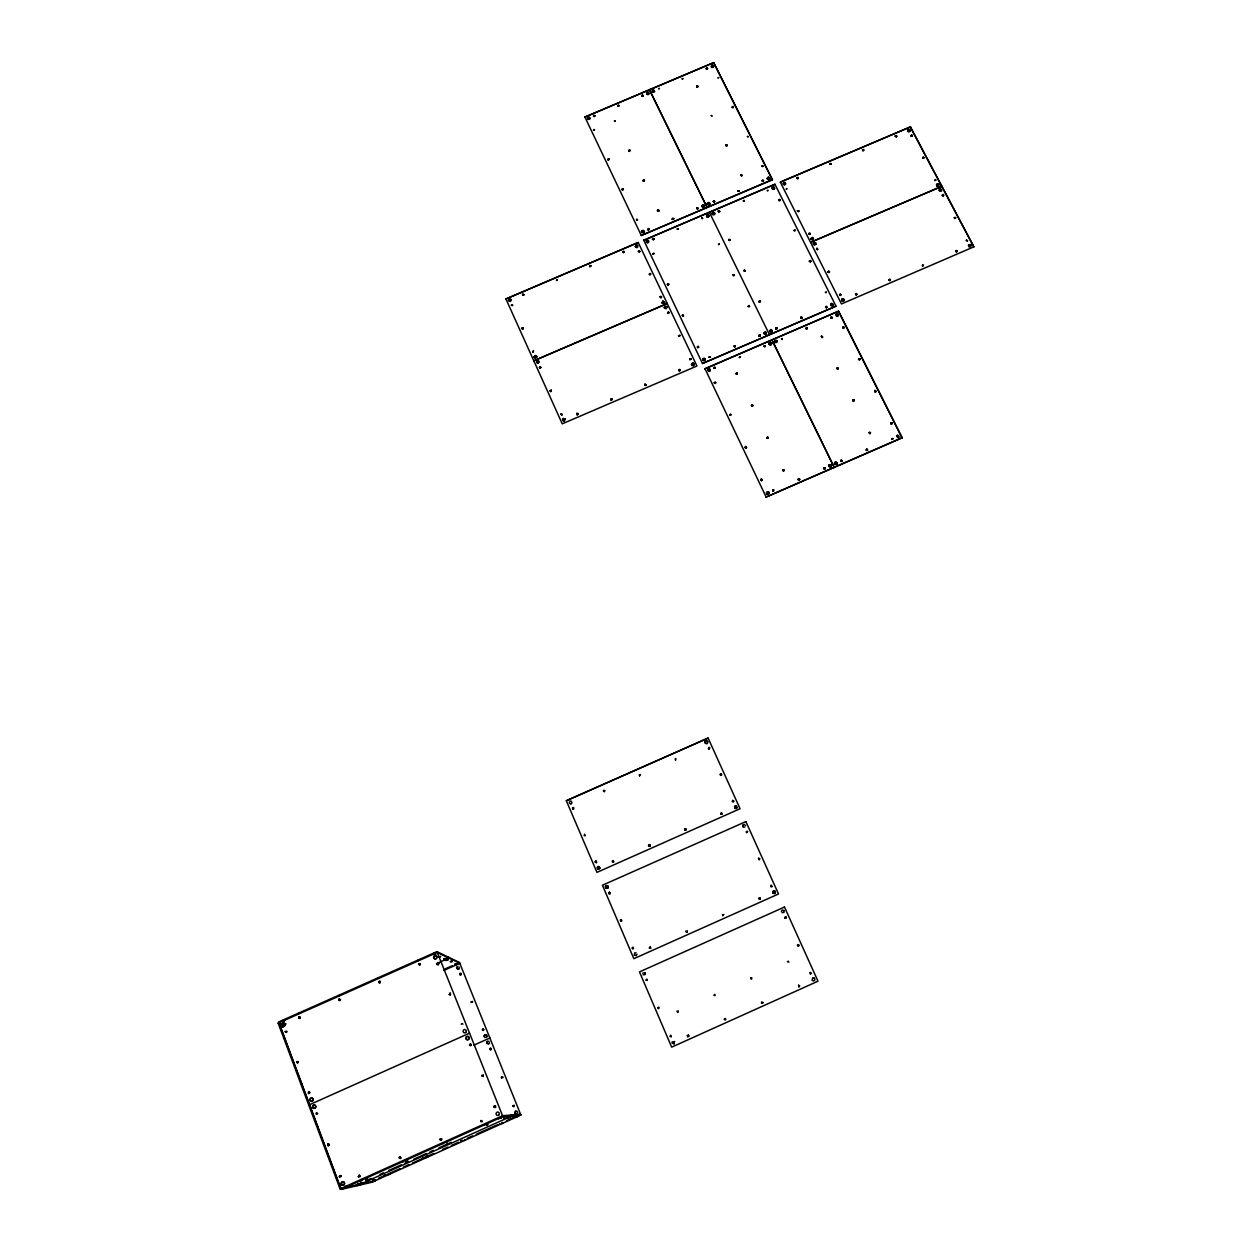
<?xml version="1.0" encoding="UTF-8"?>
<svg xmlns="http://www.w3.org/2000/svg" width="1252" height="1252" viewBox="0 0 1252 1252"><rect width="100%" height="100%" fill="white"/><g stroke="black" fill="none" stroke-linecap="round" stroke-linejoin="round"><path stroke-width="1.5" d="M486.699 1042.806L486.793 1042.008M489.97 1049.27L490.815 1048.112M494.117 1106.846L494.446 1106.001M483.585 1029.332C484.414 1032.133 480.205 1028.956 483.538 1029.207M482.443 1121.103L480.862 1120.462M483.022 1076.423L483.194 1075.139M484.133 1036.453L484.712 1035.028M456.651 967.217L456.745 968.406M437.136 964.134L437.668 963.195M400.89 1157.834L399.325 1157.161M378.605 981.881L379.7 982.898L380.295 982.084M359.95 1176.019L358.526 1176.896M338.744 999.941L339.276 998.986M300.167 1017.688L299.666 1016.765M745.816 821.609L602.447 885.227L633.856 958.688L778.525 893.975L745.832 821.5M584.762 116.765L641.306 235.486L772.437 179.819L713.734 62.6L584.809 117.093L713.734 62.6M774.925 184.263L643.669 240.321L774.925 184.263L835.992 306.177L702.466 363.503L643.638 240.024M769.385 334.503L709.43 212.386M780.325 182.135L910.454 126.875L780.325 182.135L841.454 303.954L973.868 246.847L910.454 126.875M902.16 437.746L766.146 497.06L902.16 437.746L838.574 311.153L704.939 368.808L838.574 311.153M332.766 1167.568L333.439 1169.133L332.938 1167.537M835.992 306.177L702.466 363.503M967.561 241.01C965.386 238.694 968.625 241.792 966.247 240.384M810.294 972.397L811.468 973.195L810.56 973.978M797.258 945.229L798.369 944.493L798.588 945.949M955.714 251.37C957.639 249.132 956.653 254.125 955.792 251.073M957.201 251.495C956.528 248.506 955.104 253.342 957.264 251.198M896.635 435.821L897.841 437.574M787.289 961.896L788.384 961.176L788.854 962.287M954.212 217.848C957.185 216.518 952.897 218.317 955.667 217.801M955.761 217.66L954.9 218.584L954.29 217.551M939.031 190.194C943.805 185.703 939.157 195.641 939.563 189.052M922.489 265.205C923.334 267.474 924.242 263.296 922.63 265.878M941.645 190.727L939.782 189.193M942.427 194.827C941.864 196.611 944.697 195.813 942.553 195.484M781.342 911.346L782.203 910.079L783.94 910.58M892.113 423.317C890.282 421.032 891.127 426.165 892.16 423.082M867.589 450.235L867.182 449.077L866.118 449.922M772.985 893.177L772.922 891.299M936.512 184.529C936.762 189.819 941.535 182.135 936.668 184.232C936.559 189.021 941.347 182.698 936.59 184.56M724.298 1019.175L725.393 1018.455L725.863 1019.566M922.802 157.423C925.072 157.251 920.987 159.442 924.07 157.674M869.029 432.566L869.671 433.521M870.484 432.879L869.827 433.755M837.212 463.381L836.931 464.257M713.734 995.137L715.048 995.669L714.814 994.244M853.144 399.904C852.612 403.254 855.726 398.997 853.097 400.155M888.983 280.01L889.828 279.102L890.454 280.135M890.501 279.853C888.247 282.623 890.016 277.271 890.203 280.605M825.068 468.702L824.818 467.638L823.722 468.029M722.498 914.633L722.78 915.65M828.683 465.838L828.965 464.977M746.63 832.643L747.632 831.578L746.27 831.531M834.521 462.802L834.536 464.038M858.622 358.698L859.122 360.06L859.967 358.995M910.877 135.748L911.706 134.825L912.317 135.858M859.889 359.606L859.811 358.667M910.94 135.592L912.379 135.529M855.507 294.376C857.338 291.372 856.65 297.334 855.539 294.095M837.072 367.994L837.807 369.09L838.245 367.963M896.761 135.92L895.931 137.016L895.352 135.811M895.258 136.311L896.276 135.419L896.588 136.734M687.317 1035.607L687.802 1036.719M688.882 1036.014L687.786 1036.703M685.955 930.972L686.44 932.083M832.142 317.898L831.516 316.959L830.718 317.773M839.622 294.721C841.86 292.185 840.233 297.96 839.654 294.439M798.228 479.031L798.651 480.173M721.105 812.673L720.964 814.144M799.699 479.344L798.353 479.735M677.551 1012.477L676.956 1011.115L678.381 1011.319M782.594 470.439C784.707 467.544 783.455 473.679 782.75 469.86M784.112 470.157L783.83 471.065M862.581 150.24C864.224 147.126 863.645 153.433 862.55 149.739M825.553 307.1L826.711 306.615L826.758 307.695M862.675 150.396L863.958 150.021L862.534 150.569M822.564 337.179C820.749 334.19 821.813 339.417 822.595 337.007M720.291 774.268L720.949 775.442M833.269 304.612L833.003 305.504M830.718 317.585C832.377 314.596 832.157 320.324 830.749 317.492M647.253 980.472L647.19 979.424M705.064 742.311L705.314 741.497M766.412 492.38L766.631 493.898M829.685 163.699C832.064 164.122 828.464 164.935 831.078 163.981M813.331 239.32L812.564 237.426L810.733 238.772M813.315 243.89L813.565 242.982M809.387 261.308L810.388 260.447L810.811 261.605M768.337 438.122L767.711 436.932L766.897 437.997M815.913 244.422L815.709 242.904M816.507 249.242C818.385 245.893 817.18 252.231 816.648 248.428M800.748 318.133L800.748 317.335M817.697 249.633L816.758 248.6M800.701 317.507L801.358 318.54L802.172 317.632M802.109 318.086L801.703 316.928L800.717 317.601M645.296 974.259L645.03 972.726M650.007 845.82L649.851 844.943M776.037 328.008C778.728 327.57 775.411 330.919 775.911 327.868M774.722 340.779L775.864 342.751L777.335 340.998M675.642 760.074L675.814 758.54M632.119 947.623L632.62 948.734M782.171 338.619C780.982 339.621 781.373 338.322 782.093 339.339M808.776 233.717L810.169 233.498M636.986 954.321L636.126 955.526M621.587 921.018L620.35 920.095M798.745 211.306L797.461 210.68M794.034 230.133C796.475 230.227 792.86 231.37 795.443 230.243M751.325 405.695L752.342 404.662L752.671 405.992M752.64 405.132C750.418 403.911 752.108 407.995 752.812 405.398M772.171 331.389L771.029 329.417L769.651 331.483M746.458 447.715L745.535 446.651M746.552 447.559L745.91 446.369L745.159 447.606M610.084 893.615L609.693 892.316M731.105 414.568L729.791 415.148M639.631 775.833L640.382 774.487M786.287 189.24C787.305 187.643 787.383 189.177 786.303 188.927M796.679 178.175L797.665 177.299L797.993 178.613M758.915 335.708L760.23 335.333M784.441 907.058L639.475 971.896L671.667 1047.157L817.994 981.192L784.456 906.98M735.253 346.053C732.091 345.536 737.021 348.353 734.376 345.865M774.675 188.676L773.548 187.049L772.218 188.77M748.101 306.333L748.915 305.441L749.572 306.458M605.389 886.87L605.608 886.072M607.987 887.887L607.924 886.025M778.775 200.523L778.775 199.71M740.464 356.945C738.257 357.869 740.981 355.333 739.29 357.634M778.9 200.367L780.184 199.991L778.728 200.367M737.35 373.832C735.644 370.263 736.505 376.821 737.24 372.893M785.567 184.216C785.145 179.052 780.763 186.235 785.411 184.185M714 368.119L715.346 367.525L714.235 368.135M762.218 180.757L763.595 180.538M595.404 861.36L595.357 862.237M596.578 862.534L595.921 861.047M745.253 270.901L743.97 270.275M598.847 866.541L597.47 867.041L597.361 868.591M769.683 178.895L768.572 176.955L767.132 178.692M767.273 190.57C768.274 191.102 768.603 189.412 767.382 190.711M702.732 358.948L702.779 360.185M744.048 201.071C742.999 199.537 742.937 202.151 744.017 200.57M744.142 201.228L744.126 200.398M705.361 359.512L703.874 360.92L702.654 359.277M710.385 357.039C707.896 357.665 711.308 356.476 708.929 357.352M707.74 369.543L709.242 371.515L710.26 369.465M733.187 274.814C735.44 277.381 731.637 273.28 734.376 275.393M761.795 166.046C764.362 166.187 760.433 167.032 763.204 166.328M710.307 370.702L709.508 368.792L707.756 369.81M604.763 790.638C604.919 793.658 601.727 789.527 604.559 790.435M719.039 244.015C718.382 245.376 718.053 244.296 719.274 243.983M748.101 136.828C747.475 135.576 746.787 137.047 748.195 136.687M741.043 174.967L742.092 175.859L740.824 174.936M740.918 175.092C742.984 173.089 741.372 177.753 740.918 174.779M737.804 191.118L739.228 190.758M698.726 347.352L698.1 346.413L697.348 347.399M730.213 239.695L729.603 240.587L728.82 239.915M480.862 1120.65L480.971 1121.573M719.634 211.635C719.509 208.536 716.989 212.637 719.54 211.478M571.491 801.28L570.004 801.014L569.206 802.657M680.118 370.592L678.819 369.935M502.881 1077.002L501.551 1076.673L501.489 1077.862M571.992 802.485L571.194 803.753L569.707 803.487M495.573 1107.269L495.416 1105.986M701.683 217.911C702.779 220.102 703.139 216.972 701.699 218.208M489.516 1042.728L488.624 1043.949M733.156 107.422L732.029 107.046L733.281 107.641M483.366 1075.812L481.691 1076.063M733.422 106.983C733.406 104.73 730.824 108.908 733.281 107.296M491.363 1049.223L490.127 1048.268M706.66 215.36L706.691 216.612M709.774 204.326C709.414 199.146 705.017 206.392 709.602 204.295M682.309 315.833C683.921 312.624 683.389 318.305 682.418 315.034M725.925 145.561L727.349 145.498L725.925 145.404M713.327 201.509C714.501 198.536 715.127 203.982 713.39 201.541M678.787 336.256L679.805 335.254L678.553 335.708M470.908 1045.483L470.752 1044.231M471.128 1045.31L470.908 1044.387M664.468 306.881L664.421 307.804M644.764 384.411L645.954 385.444L645.03 384.364M646.188 385.147L645.156 384.02L645.046 385.475M667.066 307.429L664.671 308.117M668.881 312.75C667.175 315.316 667.723 309.604 668.959 312.844M668.928 312.577L667.77 313.063M698.084 208.661L696.816 208.051L698.209 208.161M484.148 1035.639L484.696 1037.438M486.402 1037.392L486.965 1036.359M713.468 66.904C712.138 61.191 709.618 70.55 713.468 66.544M470.987 1001.756L472.567 1001.725M472.473 1001.897L471.19 1002.476M677.144 229.163C679.476 227.723 676.127 229.163 678.49 229.1M439.968 1139.226L441.674 1138.741M660.101 296.708L661.244 297.46M718.742 77.734C717.177 78.375 717.85 77.499 718.585 77.608M441.533 1139.883L441.549 1138.772M661.525 297.006C660.32 299.932 659.538 294.736 661.385 296.787M661.494 297.46L661.51 296.818M667.472 284.094C668.646 286.974 669.022 281.794 667.441 284.548M711.339 115.654C712.388 116.859 712.529 115.184 711.199 115.638M696.66 86.169L697.254 87.374L698.021 86.278M696.628 86.67C697.536 83.9 698.569 88.438 696.613 86.498M697.99 86.607L696.879 86.231M652.793 254.093C655.172 251.777 651.76 255.674 654.029 253.389M650.57 273.75L649.209 274.266L650.492 273.891M650.602 274.564C649.052 270.886 649.256 277.334 650.617 273.922M706.128 68.375L707.537 68.484L706.284 68.844M461.221 1024.261L462.098 1023.432L462.943 1024.214M644.107 232.199L644.154 231.26M400.499 1156.832L399.138 1157.615L400.264 1158.616M649.084 229.648C648.192 226.111 647.127 231.886 649.052 229.351M456.651 967.639L457.919 966.325M657.566 211.056L657.613 210.086M657.503 210.712C658.928 207.722 658.975 213.482 657.488 210.586M652.48 239.257L653.262 238.365L653.92 239.21M610.757 399.623L611.758 398.84M653.904 239.085L653.325 239.993L652.464 239.148M644.404 180.413C643.528 182.948 642.495 178.973 644.404 180.241M636.532 219.335C638.27 221.76 637.143 217.519 636.548 220.149M635.359 246.378C637.847 241.652 638.504 250.979 635.343 246.409M641.603 231.041L641.65 232.293M682.152 78.641C683.733 79.33 683.122 77.546 682.168 79.142M659.366 88.36C658.192 89.909 658.317 88.172 659.303 88.563M578.095 414.381L577.062 413.238L576.969 414.709M622.76 251.589L622.807 252.388M643.012 180.773L643.763 179.693L644.436 180.726M642.996 95.841L641.791 95.59L643.105 95.543M643.137 95.528L642.558 96.451L641.775 95.747M628.645 150.788L629.913 150.412M646.595 93.43C649.365 89.612 649.475 97.359 646.658 93.697M621.978 189.49L623.355 189.271L621.994 189.521M360.044 1176.457L359.793 1175.565M339.276 1176.238L340.215 1175.393M341.186 1176.426L339.323 1176.723L341.029 1175.738M590.678 265.847L589.535 266.707L590.772 265.878M590.725 266.222C589.301 263.374 589.567 268.648 590.725 265.706M327.742 1144.516L327.836 1145.439M329.401 1144.97L328.227 1145.799L327.852 1144.312M617.627 106.06L618.363 104.965L619.036 106.013M380.123 981.318L378.793 982.382M614.513 121.381C615.28 119.409 615.89 122.414 614.419 120.74M618.989 105.669C616.25 107.249 620.288 104.73 617.627 105.888M608.942 158.926L607.721 159.614L608.988 159.239M609.035 159.067L608.535 160.303L607.674 159.458M533.493 351.17C532.163 353.753 533.524 349.105 532.773 352.375M593.573 130.177C594.7 128.267 594.95 131.225 593.526 129.848M534.088 356.851L535.527 355.458L536.764 357.102M536.685 356.836L535.261 358.244L534.025 356.601M536.482 361.531L537.984 363.487L538.97 361.437C535.95 358.432 536.169 365.662 538.97 362.423M340.278 999.863L338.635 1000.129M587.438 117.657L587.501 118.893M589.911 118.799C588.565 113.103 586.186 122.414 589.864 118.471M973.868 246.847L910.392 127.203M523.837 294.956L522.992 293.766L522.585 295.143M521.849 328.478L522.6 327.601L523.305 328.619M309.886 1092.855L308.305 1093.481L308.947 1091.854M511.082 300.214L509.94 301.325L508.437 300.308L509.595 298.868L511.16 300.151M512.819 305.316C509.877 304.424 514.384 306.63 511.379 305.191M285.331 1031.21L285.972 1032.43M298.712 1017.297L299.823 1018.299M300.104 1017.923L299.447 1016.702M799.026 986.842L799.715 985.856L798.541 985.277M809.997 972.616L810.169 973.821M814.911 979.972L813.737 980.958L812.36 980.363M798.729 945.808L798.713 944.744M781.968 912.63L784.002 912.379L783.955 910.501M750.715 977.968C751.184 981.318 753.015 976.763 750.856 977.812M786.053 917.043L784.863 918.029M687.332 1035.639L688.381 1035.169M771.842 886.745L771.623 885.274M671.307 1036.687L670.509 1035.341M671.995 1042.008L674.546 1041.617M742.999 824.99L743.062 826.868M642.542 973.164L645.062 972.773M734.58 807.978L735.941 808.604L737.052 807.587M633.559 948.453L632.964 947.107M650.758 948.187L650.383 946.888M896.588 436.056L897.355 435.086M684.734 828.934L684.922 830.139M684.656 829.215L685.861 828.871M899.265 436.729L898.795 437.527M686.033 829.966L685.83 828.761M720.385 774.08L720.416 775.035M512.804 1105.657L514.275 1105.438M892.191 423.63L891.001 424.193L891.158 422.722M516.732 1113.873L517.718 1112.621L517.06 1111.197M609.536 892.347L608.722 893.474M494.29 1106.173L494.29 1107.284M968.61 244.75L969.643 246.707L971.067 245.251M870.312 433.458L870.312 432.363L869.201 432.488M705.158 741.951L705.893 741.043M649.913 846.008L649.71 844.803M824.974 468.874L824.958 467.778M612.338 861.329L613.355 860.86M613.762 861.814L612.557 862.158L612.525 860.907M874.96 390.436L875.164 392.032L875.977 391.406M837.134 463.725L836.383 464.68M605.483 886.494L606.563 885.493L607.971 886.103M842.252 460.877L841.234 460.11L840.937 461.456M501.395 1077.847L502.881 1077.643M799.527 478.827L799.402 480.064M639.287 774.659L639.49 775.864M440.266 1138.772L440.266 1139.899M922.567 265.048L922.458 266.019M853.019 400.03L853.332 401.36M481.691 1075.374L483.303 1075.155M597.345 867.464L598.112 866.65M597.501 868.825L599.974 868.434M585.216 835.522L584.418 834.176M859.842 359.512L858.496 359.23L859.874 359.074M489.047 1041.351L487.498 1041.148L486.793 1043.182M935.807 180.131C933.538 181.978 935.494 177.925 935.776 180.272M837.369 367.759L837.212 369.23L838.386 368.651M400.969 1158.037L399.31 1158.303M773.329 489.642L772.86 491.019M572.649 807.697L573.087 809.183L573.228 807.524M844.051 327.68C842.001 330.262 843.05 324.565 844.051 327.774M760.856 479.36L761.592 480.486M472.317 1002.304L472.317 1001.303M461.331 974.338L460.188 974.76M450.548 994.542L449.546 993.196M841.86 299.15L841.704 300.683M821.281 336.272L822.501 337.07M922.583 157.705L923.585 156.985L924.007 157.987M768.352 437.887L767.382 438.31M829.497 271.543C829.184 274.532 827.134 269.962 828.167 272.388M826.304 292.498C825.35 291.09 824.912 293.86 826.336 292.092M807.149 328.744C806.789 325.661 804.911 330.418 807.18 328.478M769.26 342.892L769.01 344.112M418.825 963.774L419.608 965.167M782.218 339.464L782.297 338.51M810.811 238.459L813.284 238.365M759.056 335.098L758.978 336.068M766.38 334.096L766.067 332.328L764.174 332.625M769.62 330.512L772.124 330.418M810.529 260.823L809.465 261.371L810.733 261.48M810.858 260.964L810.232 262.044L809.402 261.026M764.033 346.068C767.085 344.895 762.625 347.665 765.16 345.755M775.943 328.713L777.179 328.243M308.352 1092.213L309.119 1093.653M759.213 301.028L759.072 301.826M734.204 345.693L734.595 346.914L735.347 345.943M810.122 233.874C807.947 231.182 810.733 236.487 808.808 233.592M810.107 234.171L810.247 233.373M797.446 210.993L798.792 210.931L797.54 210.837M748.101 306.521L749.557 306.286M829.653 164.028L830.608 163.308L831.046 164.309M697.333 346.867C700.071 344.848 696.3 349.324 698.616 347.242M797.962 177.815L796.71 178.003L797.884 178.426M691.746 363.581L691.62 365.115M798.134 177.8L797.524 178.895L796.695 177.862M691.589 364.129L692.982 363.049L694.093 364.035M296.536 1062.369C301.028 1063.245 294.58 1059.661 297.616 1062.917M702.748 359.199L704.156 358.119L705.361 359.434M705.283 359.84L702.951 360.2M286.896 1031.867L286.019 1032.399M733.062 274.657L733.39 275.69L734.329 275.049M680.086 370.326C678.068 372.486 679.257 367.791 680.133 369.966M778.76 200.023L779.527 199.271L780.152 200.132M682.434 315.316L683.623 316.114L682.559 315.175M728.805 239.695L730.151 239.648M730.088 240.321L730.213 239.523M709.774 204.013L708.397 205.125L707.208 203.481M713.374 201.337L714.72 201.275M706.66 215.673C708.507 211.948 710.526 218.709 706.864 216.58M712.185 213.325C713.906 210.539 716.222 215.532 712.967 214.89C710.025 213.294 715.002 210.539 714.767 213.857M714.673 213.857L712.216 213.951M664.515 302.561L662.214 302.921M718.272 211.165L719.524 210.962M664.499 307.147L665.876 306.051L667.081 307.382M707.302 203.481L709.759 203.387M653.857 239.257L652.511 239.304M560.771 414.349L562.038 414.146L561.757 415.226M562.617 419.483L563.619 418.418L564.949 419.107M641.634 231.338C645.03 227.285 643.638 236.581 641.509 231.354M550.097 390.718L551.162 390.139L551.365 391.36M658.802 211.15L658.865 210.18M638.442 251.355L639.678 251.167M639.756 251.527L639.036 252.262L638.363 251.417M540.786 367.478L539.659 367.806M622.792 251.871L623.699 251.183L624.2 252.168M624.106 252.043L622.87 252.247M534.181 356.538L536.232 355.944M536.607 357.164L535.183 357.978L534.025 356.93M644.357 180.57L643.121 180.773M521.896 328.306L522.851 327.899M523.179 328.525L521.834 328.572M508.609 299.932L510.659 299.353M511.505 305.3L512.459 304.893M523.759 294.674L522.428 294.658L523.884 294.783M607.752 159.442L608.848 159.129M649.068 93.603L646.83 93.963M593.495 115.888L594.81 115.826L593.495 116.373M297.835 1013.885L298.68 1013.431M339.433 995.481L338.619 995.903M762.562 1003.275L762.844 1002.461M670.743 1035.357L669.914 1036.515L671.275 1036.656M785.098 916.996L784.988 918.139M772.922 891.377L774.644 890.798L775.567 892.41M774.362 893.725L775.317 893.052M759.182 897.997L760.027 899.374M760.199 899.265L760.152 897.981M512.741 1106.095L513.946 1106.737L514.196 1105.438M516.043 1110.9L514.869 1113.059M515.339 1111.228L514.76 1112.668M645.062 974.557L643.012 974.87M687.051 932.083L687.332 930.768M758.571 858.23L758.79 859.686M650.617 948.343L649.35 947.967M734.533 806.319L735.847 805.74M736.88 807.916L735.941 808.495M441.659 1139.868L440.031 1139.711M742.999 825.099L744.33 824.411L745.613 825.725M359.934 1176.677L358.369 1176.723M489.329 1043.479L487.153 1043.777M491.347 1049.426L490.315 1049.692M733.625 801.53L732.389 801.562M721.934 814.129L721.7 812.673M733.5 801.781L733.609 800.576M621.728 920.862L620.976 919.594M607.94 887.809L605.905 888.137M648.63 845.069L649.741 844.897M649.553 844.803L648.489 845.663L649.882 845.914M721.528 775.27L721.105 773.767M329.229 1145.408L327.821 1145.627M613.558 862.237L613.308 860.781M458.545 969.126L459.343 967.154M459.875 973.508L461.096 973.383L460.971 974.635M460.126 973.399L460.11 974.698M675.235 758.696L675.47 760.152M450.391 994.698L450.391 993.29M437.339 963.257L437.292 964.556M438.388 964.635L438.654 963.602M585.075 835.679L584.058 835.6M418.684 963.711L420.187 963.743M420.171 964.822L418.512 964.369M572.555 807.947L573.479 807.681M891.581 438.576L892.942 438.873L891.565 439.045M896.745 435.743L898.686 435.446M834.661 462.724L836.305 462.019L837.165 463.271M830.968 466.996L831.469 465.525M298.649 1017.062L299.635 1016.749M841.062 460.22L840.828 461.299M869.06 432.629L870.218 433.364M866.431 449.202C865.461 451.831 869.498 449.515 866.494 450.344M768.838 493.617L766.897 493.93M772.969 489.782C772.155 493.241 775.833 489.016 772.953 490.002M875.711 391.876L875.148 390.389L874.976 392.001M798.291 479.078L799.668 479.375M767.022 437.464L768.071 437.292M768.258 438.059L767.194 438.466M842.706 327.32L843.989 327.429M745.363 446.526L745.409 447.887L746.458 447.496M943.523 195.875L943.351 194.42L942.318 195.484M832.095 317.773L830.812 317.664M855.805 293.641L855.852 294.721L856.884 294.564M769.244 343.158C771.623 340.075 772.625 346.726 769.323 344.441M774.878 340.747L777.038 340.669M802.047 317.977L800.873 318.008M941.551 190.695L939.125 190.21M830.765 304.033C834.599 301.607 832.283 308.915 830.577 304.705M942.443 194.983L943.758 195.249M715.659 383.034L714.376 382.924M772.014 331.42L770.418 332.14L769.557 330.559M737.272 373.738L736.223 373.91M813.205 239.304L810.873 239.116M693.718 365.568L694.187 364.097M815.772 244.422L813.346 243.921M702.92 358.917L705.267 359.121M760.418 301.826L759.135 301.716M709.055 356.82L710.4 357.29M707.928 369.512L710.087 369.434M710.119 370.733L708.538 371.202L707.662 369.872M646.048 385.068L645.015 385.225M895.383 135.983L896.635 136.092M910.141 131.21L907.841 131.022M679.992 370.498L678.96 370.655M745.175 270.776C743.297 272.999 746.067 267.834 743.907 270.948M664.655 306.865L666.987 307.053M562.79 419.185L564.699 418.888M576.906 413.348L577.328 414.835L578.033 413.598M577.814 414.428L577.078 414.553M763.548 180.883L762.296 180.789M769.526 178.864L767.241 178.676M667.582 284.22L668.599 284.063M660.227 296.818L661.244 296.661M774.534 188.645L772.421 188.739M678.381 228.96L677.222 229.006M714.642 201.635L713.483 201.682M706.832 215.391C711.011 213.137 707.771 220.446 706.566 215.673M761.873 166.203L763.031 166.156M738.977 191.384C736.552 189.318 740.715 192.276 737.804 190.993M622.886 251.715L624.138 251.824M643.904 232.183L641.807 232.262M648.959 229.507L647.816 229.554M639.662 251.683L638.41 251.073L639.788 251.308M652.621 238.944L653.779 238.897M536.732 361.499L538.61 361.186M439.202 957.076L440.767 956.403L439.264 957.107M641.807 231.057L644.091 231.244M523.665 294.83L522.804 295.081M713.296 66.826C709.493 68.938 712.122 62.772 713.546 66.591M447.371 958.359L445.117 959.455M587.658 117.704L589.911 117.891M589.708 118.737L587.626 118.83M447.934 959.893L446.463 960.503L447.981 959.83M454.664 964.322L456.135 963.68L454.711 964.353M284.345 1021.006L283.75 1021.022M343.799 1188.367L346.851 1187.021L343.956 1188.336M362.36 1180.057L360.733 1180.746L362.391 1180.026M365.709 1179.65L367.352 1178.93L365.913 1179.587M358.26 1185.018L361.202 1183.719L359.84 1184.251M355.991 1185.221L362.125 1182.467L361.343 1183.015M362.47 1183.422L359.621 1184.658L360.905 1184.173M362.986 1183.453L361.108 1183.969M375.71 1180.37L372.345 1181.606L374.191 1181.09M372.893 1181.606L373.691 1181.215M798.573 985.23L798.839 986.811M812.877 978.031L812.125 980.066M812.517 978.282L814.019 978M798.604 945.902L797.602 945.98M671.995 1043.166L674.296 1043.745M673.983 1043.98L674.515 1041.586M762.562 1003.243L761.576 1003.259M494.352 1106.001L495.682 1106.142M495.526 1107.441L494.352 1107.457M687.207 931.911L686.237 931.926M771.013 885.289L770.716 886.619L771.858 886.651M759.166 898.075L760.152 898.06M775.066 893.333L773 893.099M316.553 1112.84C314.002 1115.188 320.058 1114.092 316.6 1112.778M758.571 858.324L759.792 858.622L759.401 859.686M469.688 1044.246L470.862 1044.246M484.602 1034.997L486.496 1034.997M486.496 1037.407L484.602 1037.423M327.852 1144.156L329.354 1144.5M607.674 888.091L606.61 888.404M608.613 893.192L609.896 893.693M620.632 919.829L621.43 919.704M721.512 775.16L720.557 775.176M418.857 963.555L420.343 964.165M595.592 861.298L596.562 861.266M596.515 862.456L595.248 861.736M649.725 846.07L648.614 845.945M297.647 1062.838L298.148 1061.649M732.67 800.341L732.389 801.671M685.861 830.029L684.907 830.045M458.983 968.97L457.794 969.251M721.919 814.019L720.808 813.894M707.38 743.438L705.361 743.218M708.82 747.522L708.538 748.852M709.477 749.072L709.227 747.46M286.238 1032.337L286.739 1031.147M720.526 774.065L721.637 774.174M380.107 982.726L378.761 982.538M571.46 803.44L570.396 803.753M705.58 741.356L707.004 741.137M829.513 464.539L828.808 466.511L830.702 466.949M829.184 464.946L831.359 465.196L830.655 467.168M835.24 462.051L834.724 464.32M841.015 460.439L842.205 460.705M836.727 464.273L834.771 464.101M504.274 1117.676L503.57 1118.02L505.166 1117.3M760.981 479.438L762.045 479.547M761.779 480.658L762.155 479.485M782.86 469.954L784.034 470.204M768.603 493.867L767.226 494.086M507.076 1117.692L508.641 1117.003L507.076 1117.707M858.716 358.823L859.623 358.792M746.317 447.621L745.409 447.653M752.546 405.867L751.638 405.898M837.165 368.119L838.324 368.37M759.182 335.239L760.089 335.207M766.146 334.065L764.049 333.627M771.764 331.655L769.855 331.483M800.936 317.319L802.141 317.726M840.828 295.206L839.622 294.611L840.89 294.517M842.064 299.181C844.943 297.6 844.521 302.765 841.939 300.683M832.799 305.457L830.874 305.3M769.495 342.923L771.592 343.361M775.113 340.497L776.772 340.45M806.883 328.713L806.006 328.525M890.25 280.323L889.045 279.9M967.514 240.853L966.278 240.259M968.766 244.813L970.879 245.235M821.375 336.412L822.423 336.491M516.043 1117.128L517.452 1116.221L516.403 1116.721M561.851 414.897L560.802 413.942L562.195 414.475M749.306 306.646L748.414 306.677M759.338 301.169L760.371 301.262M828.261 271.434L829.419 272.185L828.198 272.107M691.996 363.596L692.998 363.299M813.784 243.044L815.428 242.982M896.51 136.531L895.321 136.155M729.791 240.243L729.055 240.181M657.769 210.258L658.943 210.837L657.629 210.899M281.465 1021.037L284.267 1020.004L282.31 1020.99M346.46 1186.223L344.91 1186.959M357.853 1184.955L359.637 1184.47M299.04 1013.494L297.929 1013.901M435.18 954.681L435.821 954.603M445.102 959.157C449.218 958.046 440.172 961.27 446.792 958.422M358.776 1183.766L358.025 1184.142L358.948 1183.813M507.827 1116.44L507.436 1116.549M508.844 1116.299L509.736 1115.845L507.733 1116.784M508.547 1116.596C505.745 1118.02 512.976 1114.546 509.235 1116.393M373.456 1181.137L372.533 1181.544M426.369 1156.582L427.323 1156.206M509.877 1117.254C513.289 1115.782 505.542 1118.834 509.235 1117.238M434.381 953.461C438.231 951.395 430.015 954.838 433.99 953.617M451.252 962.068L452.113 961.786M361.405 1179.494L361.186 1179.587M346.867 1187.35L345.881 1187.757L346.647 1187.444M443.067 1143.639L443.318 1143.608M483.742 1125.329L484.665 1124.938L483.945 1125.298M352.501 1186.035L353.487 1185.644L352.72 1185.941M446.948 1143.029L447.183 1142.982M357.994 1183.876L358.291 1183.797M508.468 1117.3C504.666 1119.163 512.647 1115.391 508.797 1117.269M512.882 1116.158L513.93 1115.72L513.054 1116.142M374.614 1179.979L372.673 1180.777L373.894 1180.307M499.485 1123.56L499.673 1123.545M502.115 1122.449L502.287 1122.434M516.622 1116.581L518.798 1115.876L517.577 1116.487M437.277 952.443L278.132 1023.15L340.075 1188.915L502.584 1115.72L520.675 1114.28M341.217 1189.4L502.913 1116.565L520.895 1115.062L459.5 962.538L436.948 951.63L278.633 1021.976L341.217 1189.4L371.734 1182.279L520.895 1115.062M365.694 1180.855L371.046 1178.445M379.966 1174.423L383.535 1172.827M388.887 1170.417L401.36 1164.783M404.928 1163.186L408.496 1161.574M413.849 1159.164L426.337 1153.546M429.905 1151.934L433.474 1150.322M438.826 1147.912L451.299 1142.293M508.375 1116.581L511.943 1114.984L512.271 1115.782L357.086 1185.691L356.789 1184.877M370.686 1181.825L371.734 1182.279M378.542 1178.288L384.004 1175.847M387.416 1174.282L399.983 1168.664M403.394 1167.083L408.856 1164.657M412.409 1163.061L433.708 1153.468M442.457 1149.477L447.903 1147.067M451.346 1145.486L458.545 1142.262M467.325 1138.287L472.755 1135.861M476.292 1134.265L497.592 1124.672M506.387 1120.681L511.802 1118.271M515.261 1116.69L520.582 1114.28M309.557 1104.718L469.547 1033.15M473.851 1045.154L489.97 1038.002M445.133 958.875L448.67 957.295L448.983 958.077L436.604 963.571M445.227 968.891L452.363 965.715M455.931 964.118L459.5 962.538M443.74 970.425L459.907 963.336L437.151 952.381M500.675 1117.989C503.226 1116.925 498.437 1118.991 500.863 1117.973M402.502 1161.919C400.061 1163.077 404.928 1160.823 402.362 1162.044M367.838 1182.451L367.712 1182.561M566.358 800.779L708.116 738.07L740.057 808.729L596.969 872.378L566.295 800.67L708.116 738.07M427.12 1156.238L426.243 1156.676M374.411 1180.886L375.694 1180.37M345.098 1186.739L346.162 1186.301M510.472 1116.987L509.439 1117.488L510.284 1116.768M505.808 298.696L562.242 423.833L696.941 366.007L638.223 242.481L505.886 298.978L638.223 242.481M772.453 179.506L641.306 235.486M361.171 1182.983L362.016 1182.639M338.4 995.982L339.464 995.418M283.5 1021.053L284.908 1020.552M785.145 918.279L786.131 918.264L786.084 916.965M646.486 979.174L645.86 980.316M470.658 1045.796L469.343 1045.091M677.739 1012.43L678.349 1011.287M328.055 1144.031L329.245 1144.281M482.004 1121.839L480.752 1121.369M516.81 1113.873L515.965 1113.998M359.136 1175.19L358.526 1176.692M735.472 805.74L734.58 808.088M744.783 827.181L743.062 826.758M609.708 893.803L608.769 893.568M437.543 963.148L438.513 963.289M438.31 964.807L437.058 964.306M339.12 998.955L340.45 999.675M339.683 1000.692L340.45 999.91L339.339 998.893M621.399 921.128L620.46 920.893M450.313 994.87L449.186 994.558M633.23 948.719L632.401 948.578M649.991 946.888L649.381 948.03M634.388 955.088L636.157 955.573M707.067 743.625L705.643 743.485M866.556 449.327L867.448 449.531M841.688 461.487L840.968 461.237M767.116 491.848L768.775 492.224M855.93 293.829L856.916 294.157M826.633 307.522L825.757 307.335M693.389 365.474L691.777 365.13M564.01 420.969L564.887 418.872M853.269 400.045L854.161 400.249M891.095 422.973L892.003 423.16M869.357 432.394L870.437 432.926M817.572 249.445L816.586 249.101M340.075 1188.915L371.578 1181.45M875.101 390.64L875.915 391.047M611.352 399.951L611.884 398.684M853.567 401.156L854.365 400.327M898.2 437.574L896.573 436.15M835.553 462.176L837.056 462.943M829.826 464.664L831.328 465.415M836.07 464.555L835.037 464.335M830.342 467.043L828.73 465.963M708.679 748.852L709.743 747.741M596.202 862.706L595.404 862.331M598.425 866.462L600.115 867.777M598.894 869.436L597.814 869.17M609.286 892.269L610.068 892.645M773.861 890.798L774.957 891.064M458.279 969.283L457.418 969.158M460.705 974.854L459.766 974.322M379.356 981.098L380.389 981.678M299.4 1018.471L298.618 1018.158M286.207 1032.43L285.065 1031.648M482.849 1029.034L483.679 1029.363M490.815 1049.755L489.876 1049.254M308.759 1091.854L309.729 1092.198M359.371 1175.19L358.416 1176.489M278.93 1022.79L340.732 1188.586M282.529 1023.369L286.113 1023.948M278.132 1023.15L285.331 1024.308M739.462 357.462L740.464 356.679M714.407 368.229C717.146 367.822 712.795 365.662 714.235 368.385M532.71 352.125L533.43 350.904M540.207 366.539L540.911 367.556M563.713 421.22L562.461 419.577M706.629 740.918L707.599 741.575M709.43 747.632L708.444 748.68M735.847 805.631L737.131 806.945M636.11 952.803L634.623 952.975L634.42 955.135M725.033 1020.098L724.298 1019.144M437.981 963.07L438.779 963.649M450.329 993.227L449.296 994.604M516.059 1113.983L514.979 1113.419M637.487 245.486L635.86 245.548L635.468 247.02M775.207 342.25L776.866 342.203L777.242 340.685M557.109 279.932C556.17 280.041 556.248 281.465 557.171 279.759M737.099 373.018L735.988 373.878M690.775 358.729L689.915 359.856L691.057 358.917M693.326 363.111C696.081 364.535 691.37 367.665 691.495 364.191M824.786 467.872L823.597 468.577M799.355 478.921L798.228 479.798M551.224 390.389L550.332 391.532M747.366 831.359L746.302 832.502M722.78 915.588L723.859 914.429M813.988 978.047L814.833 978.845M688.365 1035.138L688.897 1036.03M339.605 1177.099L340.967 1175.972M785.333 183.011C780.669 181.274 785.395 188.207 785.536 182.964M769.464 177.706C764.8 175.953 769.542 182.902 769.651 177.659M838.089 314.44C833.676 312.468 837.51 319.636 838.433 314.753M704.047 205.453C699.665 203.732 703.843 209.929 704.219 205.422M628.66 150.788L629.975 150.24M672.387 219.116L673.67 218.756L672.308 219.272M760.387 300.981L759.135 301.998L760.48 301.419M892.77 438.529L891.627 439.436L892.942 438.45M648.974 228.991L647.738 229.695M758.931 335.614L760.387 335.833M646.595 242.168C651.04 243.937 646.893 237.598 646.439 242.199M652.855 253.953L654.123 253.53M635.609 246.988L637.487 247.145L637.691 245.408M668.787 312.343L667.551 313.063M679.82 335.52L678.662 336.397M823.8 468.686L824.833 469.015L823.691 468.53M768.509 491.77L769.072 492.85M562.743 420.515L564.402 421.11L565.075 419.154M759.213 899.359L758.9 898.545M572.508 808.792L573.666 809.027L573.745 807.806M762.844 1002.508L761.529 1001.976L761.576 1003.29M605.968 888.216L605.342 887.167M486.402 1034.966L487.059 1035.999M339.934 1186.724L338.995 1184.846M286.098 1042.227L286.082 1042.9M279.869 1025.404L279.838 1026.624M778.791 200.226L779.558 200.899L780.168 199.819M795.364 230.384L793.987 230.775M841.751 300.402C845.366 304.173 843.598 294.94 841.61 300.37M838.292 314.721C834.348 311.122 837.087 319.714 838.324 314.44M825.647 307.178C827.603 309.51 826.586 303.829 825.616 307.46M652.089 91.412C656.377 94.025 653.028 86.607 652.026 91.459M728.93 240.368L728.805 239.398L730.213 239.821M774.941 342.297L774.644 341.092M769.135 344.159L770.59 345.161L771.717 343.424M760.23 335.066L759.964 336.397L758.994 335.786M765.316 345.615L764.862 347.007L764.002 345.99M630.006 150.569C627.909 148.096 629.287 153.683 630.022 150.396M672.293 218.975L673.091 219.648L673.67 218.584M664.499 307.835L665.954 308.821L667.05 307.1M678.553 335.974L679.977 335.833M282.717 1027.25L282.295 1026.327M610.757 399.545C613.292 401.814 611.023 396.43 610.804 399.795M510.816 299.291L510.362 301.497L508.531 300.621M523.086 327.836L522.866 329.166L521.787 328.4M536.419 355.912L536.764 356.757M551.303 390.264L550.88 391.641L549.988 390.64M707.583 741.434L707.912 742.608M705.377 743.359L705.048 742.186M301.607 1083.653L302.014 1085.061L301.356 1083.637M317.413 1126.612L317.413 1125.783M280.166 1027.376L280.745 1028.174L280.667 1027.109M713.75 62.944L772.437 179.819M838.543 311.435L902.113 437.981M704.923 368.558L766.146 497.06M436.948 951.63L502.913 1116.565M910.282 130.631L908.733 129.66L907.669 131.053M829.466 271.84L828.636 270.995L828.01 272.075M842.612 327.555L844.083 327.32M833.222 304.549L831.344 303.344L830.655 305.3M810.78 238.803L812.298 240.102L813.424 238.381M798.823 210.633L798.432 211.823L797.43 210.852M762.233 180.617C763.923 183.481 763.266 177.627 762.233 180.93M775.833 328.822L776.397 327.586L777.242 328.603M763.939 333.298C767.21 337.868 766.271 328.04 763.939 333.58M696.832 208.568C698.663 206.298 697.693 211.181 696.769 208.223M643.152 95.7L642.323 94.839L641.76 95.934M768.978 492.302L769.088 493.194M673.686 218.881L672.84 218.036L672.261 219.116M731.121 414.819L730.245 413.989L729.697 414.991M668.818 284.048L668.286 285.284L667.426 284.439M664.515 308.117L664.389 307.194M662.058 302.921L663.044 300.887L664.53 302.827L662.23 303.203L662.746 301.262L664.624 302.514M623.418 189.428L622.557 188.582L621.994 189.662M621.947 189.349L622.807 190.194L623.371 189.13M594.856 115.982C592.9 113.134 593.996 118.971 594.81 115.654M539.377 367.352C541.506 370.123 540.175 364.52 539.455 367.603M282.905 1027.282L282.201 1025.967M807.29 328.415L806.632 327.398L805.818 328.462M719.681 211.463L718.695 212.026L718.225 211.04M715.784 382.502L714.329 382.987M649.178 93.634L648.004 92.022L646.595 93.743M624.153 251.699L623.574 252.779L622.713 251.762M771.889 339.793L834.27 467.465L771.889 339.793M810.607 242.325L941.864 186.298L810.607 242.325M341.295 1183.703L341.968 1185.362L341.389 1183.688A1.722 1.612 -74.1 0 0 343.94 1184.783A1.722 1.612 -74.1 0 0 343.627 1181.857A1.722 1.612 -74.1 0 0 341.373 1183.688L341.452 1183.766M968.453 245.032L968.891 246.785L970.785 246.487L970.503 244.453L968.532 245.048M907.778 130.098C908.514 135.67 912.254 127.015 907.778 130.098M657.801 1007.641C658.427 1010.88 660.43 1005.7 657.801 1007.641M762.218 479.845C760.512 482.693 760.7 477.153 762.202 479.876M772.187 187.534C773.094 193.121 776.569 184.404 772.187 187.534M714.36 382.627C715.455 385.647 716.144 380.139 714.36 382.627M689.633 358.792L691.026 359.277L689.633 358.792M704.344 206.345C700.838 210.446 702.184 201.134 704.344 206.345M725.957 145.06C726.238 148.409 728.554 143.401 725.957 145.06M707.552 68.829C705.439 71.004 706.77 65.683 707.552 68.829M646.392 240.963C647.44 246.581 650.821 237.849 646.392 240.963M654.608 91.349C651.463 95.168 652.198 87.108 654.608 91.349M912.348 135.701L910.877 135.92L912.317 135.685M813.55 243.279C813.941 248.788 817.885 240.306 813.55 243.279M377.807 978.328L379.387 977.718L377.807 978.328M417.636 960.628L419.185 960.034L417.636 960.628M443.631 959.079L445.117 958.469L443.631 959.079M444.945 960.206L447.668 959.095L445.133 960.081M450.36 961.614L451.815 961.02L450.36 961.614M455.024 964.916L457.653 963.837L455.024 964.916M373.597 1180.135L372.564 1180.62L373.581 1180.135M406.086 1161.449L407.667 1160.761L406.18 1161.402M384.223 1175.503L385.741 1174.846L384.223 1175.503M388.605 1174.533L390.092 1173.875L388.605 1174.533M422.534 1158.241L424.021 1157.584L422.534 1158.241M426.431 1157.49L427.902 1156.848L426.525 1157.443M486.433 1125.251L487.983 1124.578L486.543 1125.204M460.752 1141.026L462.223 1140.384L460.752 1141.026M498.562 1118.646L501.426 1117.394L498.562 1118.646M464.163 1140.478L465.634 1139.836L464.273 1140.431M501.817 1123.514L503.273 1122.888L501.817 1123.514M512.772 1117.16L514.243 1116.502L512.772 1117.16M518.469 1115.125L517.608 1115.548L518.485 1115.094M667.285 303.516L533.79 360.811L667.285 303.516M707.004 207.284L649.381 89.628L707.004 207.284M435.884 958.75A1.628 1.565 -65.9 0 0 436.259 955.965A1.628 1.565 -65.9 0 0 433.74 957.091A1.628 1.565 -65.9 0 0 435.884 958.75A1.628 1.565 -65.9 0 0 436.134 955.918A1.628 1.565 -65.9 0 0 433.615 957.044A1.628 1.565 -65.9 0 0 435.759 958.703M465.681 1032.477A1.659 1.581 -73.3 0 0 465.337 1029.645A1.659 1.581 -73.3 0 0 463.13 1031.429A1.659 1.581 -73.3 0 0 465.681 1032.477M284.126 1026.217A1.659 1.565 -64.3 0 0 284.548 1023.4A1.659 1.565 -64.3 0 0 281.997 1024.527A1.659 1.565 -64.3 0 0 284.126 1026.217M312.577 1101.024A1.69 1.581 -69.2 0 0 312.28 1098.16A1.69 1.581 -69.2 0 0 310.058 1099.96A1.69 1.581 -69.2 0 0 312.577 1101.024M283.938 1026.186A1.659 1.565 -64.3 0 0 284.36 1023.369A1.659 1.565 -64.3 0 0 281.81 1024.496A1.659 1.565 -64.3 0 0 283.938 1026.186M312.405 1101.024A1.69 1.581 -69.2 0 0 312.108 1098.16A1.69 1.581 -69.2 0 0 309.87 1099.96A1.69 1.581 -69.2 0 0 312.405 1101.024M498.672 1115.062A1.69 1.612 -80 0 0 498.312 1112.183A1.69 1.612 -80 0 0 496.089 1113.998A1.69 1.612 -80 0 0 498.672 1115.062M468.436 1039.363A1.659 1.596 -73.9 0 0 468.076 1036.531A1.659 1.596 -73.9 0 0 465.885 1038.315A1.659 1.596 -73.9 0 0 468.436 1039.363A1.659 1.596 -74 0 0 468.185 1036.546A1.659 1.596 -74 0 0 465.994 1038.331A1.659 1.596 -74 0 0 468.545 1039.379M343.768 1184.815A1.722 1.612 -74.1 0 0 343.471 1181.888A1.722 1.612 -74.1 0 0 341.217 1183.719A1.722 1.612 -74.1 0 0 343.768 1184.815M315.019 1108.004A1.69 1.581 -69.6 0 0 314.721 1105.14A1.69 1.581 -69.6 0 0 312.484 1106.94A1.69 1.581 -69.6 0 0 315.019 1108.004M315.191 1108.004A1.69 1.581 -69.6 0 0 314.894 1105.14A1.69 1.581 -69.6 0 0 312.656 1106.94A1.69 1.581 -69.6 0 0 315.191 1108.004"/></g></svg>
